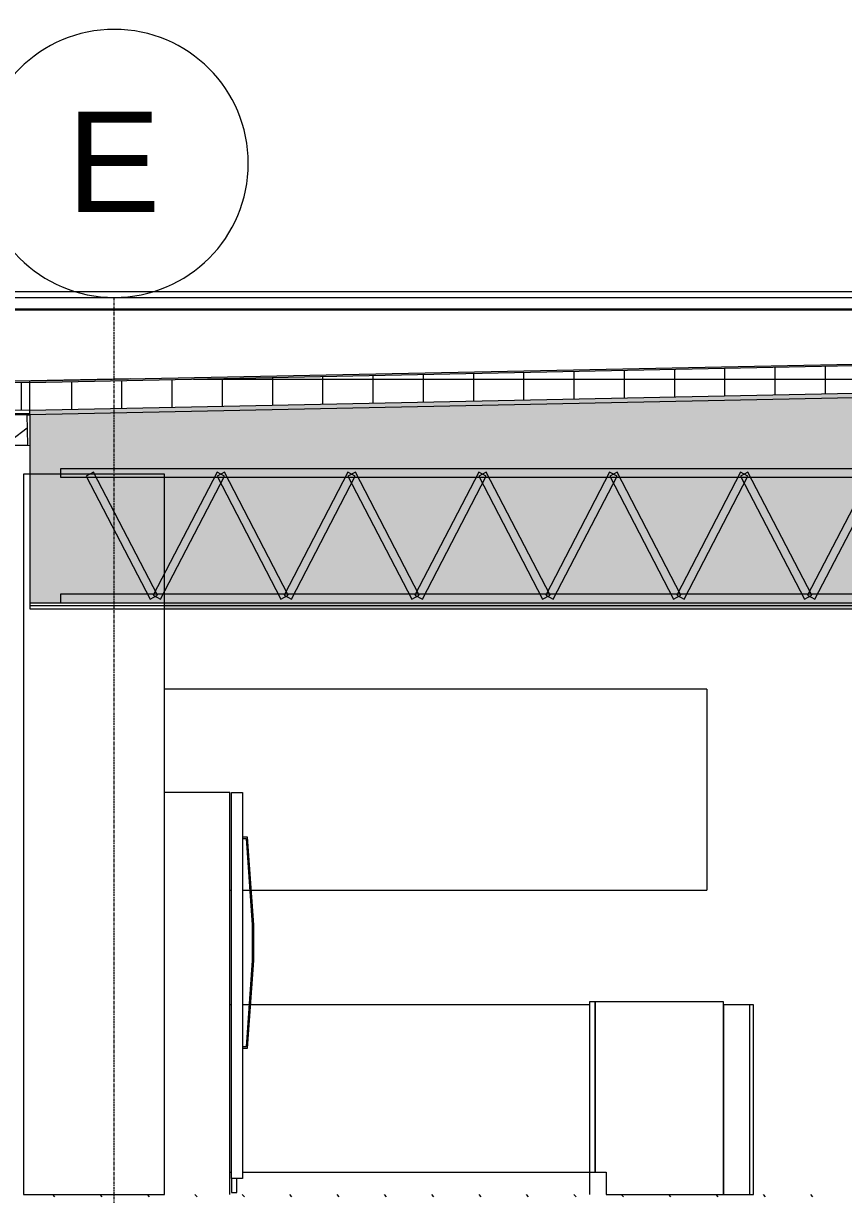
# Model space of a CAD drawing. Header units: inches. Extents: x 9661 to 15313, y -314 to 660.
# Drawn here: x 10450.9 to 10597.8, y 268 to 477.7 of the extents above; entities that cross this region are included whole.
import ezdxf

# ---------------------------------------------------------------- set-up
doc = ezdxf.new("R2010")
doc.units = ezdxf.units.IN
doc.header["$MEASUREMENT"] = 0
doc.linetypes.add('Grid Line 1_2_', pattern=[0.875, 0.5, -0.125, 0.125, -0.125])
for name, color, linetype, lineweight in [('0-1', 7, 'Continuous', 5), ('0-2', 133, 'Continuous', 70), ('0-3', 55, 'Continuous', 9), ('A-FLOR-1', 55, 'Continuous', 9), ('A-FLOR-3', 8, 'Continuous', 5), ('A-FLOR-8', 192, 'Continuous', 9), ('A-FLOR-MCUT-1', 51, 'Continuous', 9), ('A-FLOR-PATT-1', 45, 'Continuous', 9), ('A-ROOF-1', 252, 'Continuous', 13), ('A-ROOF-2', 251, 'Continuous', 5), ('A-ROOF-3', 132, 'Continuous', 9), ('A-ROOF-PATT-1', 45, 'Continuous', 9), ('A-WALL-1', 253, 'Continuous', 9), ('A-WALL-2', 9, 'Continuous', 13), ('A-WALL-5', 55, 'Continuous', 9), ('I-WALL-2', 7, 'Continuous', 9), ('Q-CASE-1', 7, 'Continuous', 9), ('Q-CASE-2', 253, 'Continuous', 9), ('Q-SPCQ-1', 7, 'Continuous', 9), ('S-BEAM-2', 7, 'Continuous', 9), ('S-BEAM-3', 55, 'Continuous', 9), ('S-GRID-1', 1, 'Grid Line 1_2_', 9), ('S-GRID-IDEN', 1, 'Continuous', 9)]:
    doc.layers.add(name, color=color, linetype=linetype, lineweight=lineweight)
doc.styles.add('Arial_1', font='arial.ttf', dxfattribs={"height": 18})
pattern_1 = [(0, (11008.554, 72), (0, 9), []), (90, (11008.554, 72), (-9, 6e-16), [])]
pattern_2 = [(0, (11008.554, 72), (0, 4.798), []), (315, (11008.554, 72), (4.798427, 0), [6.786, -6.786]), (45, (11008.554, 72), (4.798427, 0), [6.786, -6.786])]

# ---------------------------------------------------------------- blocks, each defined once
blk = doc.blocks.new('OD_CW_Upper Cabinet - OD_CW_Upper Cabinet-3856829-BUILDING SECTION - EAST_WEST - COURTYARD - LOOKING NORTH')
at = {"layer": 'Q-CASE-1'}
for p, q in [((10573.29, 226.5), (10476.16, 226.5)), ((10573.29, 226.5), (10573.29, 190.5)), ((10487.91, 190.5), (10488.16, 190.5)), ((10490.16, 190.5), (10491.48, 190.5)), ((10491.73, 190.5), (10573.29, 190.5))]:
    blk.add_line(p, q, dxfattribs=at)
blk = doc.blocks.new('OD_CW_Base Cabinet - OD_CW_Base Cabinet-3857752-BUILDING SECTION - EAST_WEST - COURTYARD - LOOKING NORTH')
at = {"layer": 'Q-CASE-1'}
for p, q in [((10488.16, 170), (10487.91, 170)), ((10491.36, 170), (10490.16, 170)), ((10552.29, 170), (10491.61, 170)), ((10487.91, 140), (10488.16, 140)), ((10490.16, 140), (10552.29, 140)), ((10552.29, 140), (10552.29, 136))]:
    blk.add_line(p, q, dxfattribs=at)
blk = doc.blocks.new('OD_CW_Base Cabinet - OD_CW_Base Cabinet-3870047-BUILDING SECTION - EAST_WEST - COURTYARD - LOOKING NORTH')
at = {"layer": 'Q-CASE-2'}
for p, q in [((10552.29, 170.5), (10552.29, 140)), ((10553.29, 170.5), (10552.29, 170.5)), ((10553.29, 140), (10553.29, 170.5)), ((10553.29, 170.5), (10553.29, 140)), ((10576.29, 170.5), (10553.29, 170.5)), ((10576.29, 136), (10576.29, 170.5)), ((10552.29, 140), (10553.29, 140)), ((10553.29, 140), (10555.29, 140)), ((10555.29, 140), (10555.29, 136)), ((10555.29, 136), (10576.29, 136))]:
    blk.add_line(p, q, dxfattribs=at)
blk = doc.blocks.new('Refrigerator_-_Side-by-Side_6047 - 36_ X 30_-1372843-BUILDING SECTION - EAST_WEST - COURTYARD - LOOKING NORTH')
at = {"layer": 'Q-SPCQ-1'}
for p, q in [((10487.91, 208), (10476.16, 208)), ((10487.91, 136), (10487.91, 208)), ((10488.16, 138.87), (10488.16, 208)), ((10488.16, 208), (10490.16, 208)), ((10490.16, 208), (10490.16, 138.87)), ((10491.07, 200), (10490.16, 200)), ((10490.16, 199.75), (10490.83, 199.75)), ((10490.83, 199.75), (10491.91, 184.28)), ((10492.16, 184.29), (10491.07, 200)), ((10491.91, 184.28), (10491.91, 177.95)), ((10492.16, 177.94), (10492.16, 184.29)), ((10491.91, 177.95), (10490.83, 162.48)), ((10491.07, 162.23), (10492.16, 177.94)), ((10490.83, 162.48), (10490.16, 162.48)), ((10490.16, 162.23), (10491.07, 162.23)), ((10489.16, 138.87), (10488.16, 138.87)), ((10488.16, 138.87), (10488.16, 136.37)), ((10490.16, 138.87), (10488.16, 138.87)), ((10489.16, 136.37), (10489.16, 138.87)), ((10488.16, 136.37), (10489.16, 136.37))]:
    blk.add_line(p, q, dxfattribs=at)
blk = doc.blocks.new('CTR - 1st Phase - Unit Layouts_rvt-1-BUILDING SECTION - EAST_WEST - COURTYARD - LOOKING NORTH')
at = {"layer": 'A-WALL-1'}
for p, q in [((10581.66, 302), (10576.29, 302)), ((10576.29, 302), (10576.29, 268)), ((10581.66, 268), (10581.66, 302)), ((10576.29, 268), (10581.66, 268))]:
    blk.add_line(p, q, dxfattribs=at)
at = {"layer": 'A-WALL-2'}
blk.add_line((10581.04, 268), (10581.04, 302), dxfattribs=at)
at = {"layer": '0-2'}
for name in ['OD_CW_Upper Cabinet - OD_CW_Upper Cabinet-3856829-BUILDING SECTION - EAST_WEST - COURTYARD - LOOKING NORTH', 'Refrigerator_-_Side-by-Side_6047 - 36_ X 30_-1372843-BUILDING SECTION - EAST_WEST - COURTYARD - LOOKING NORTH', 'OD_CW_Base Cabinet - OD_CW_Base Cabinet-3870047-BUILDING SECTION - EAST_WEST - COURTYARD - LOOKING NORTH', 'OD_CW_Base Cabinet - OD_CW_Base Cabinet-3857752-BUILDING SECTION - EAST_WEST - COURTYARD - LOOKING NORTH']:
    blk.add_blockref(name, (0, 132), dxfattribs=at)
blk = doc.blocks.new('CTR - 1st Phase - Common Walls_rvt-1-BUILDING SECTION - EAST_WEST - COURTYARD - LOOKING NORTH')
at = {"layer": 'I-WALL-2'}
for p, q in [((10476.16, 397), (10450.91, 397)), ((10450.91, 397), (10450.91, 268)), ((10476.16, 268), (10476.16, 397)), ((10450.91, 268), (10476.16, 268))]:
    blk.add_line(p, q, dxfattribs=at)
blk = doc.blocks.new('TRUSS - 24_-V25-BUILDING SECTION - EAST_WEST - COURTYARD - LOOKING NORTH')
at = {"layer": 'S-BEAM-2'}
for p, q in [((10457.54, 266), (10457.54, 264.5)), ((10843.14, 266), (10457.54, 266)), ((10457.54, 264.5), (10843.14, 264.5)), ((10463.49, 265.35), (10462.16, 264.65)), ((10462.16, 264.65), (10473.59, 242.65)), ((10474.92, 243.35), (10463.49, 265.35)), ((10485.59, 265.35), (10474.16, 243.35)), ((10475.49, 242.65), (10486.92, 264.65)), ((10486.92, 264.65), (10485.59, 265.35)), ((10486.93, 265.35), (10485.6, 264.65)), ((10485.6, 264.65), (10497.03, 242.65)), ((10498.36, 243.35), (10486.93, 265.35)), ((10509.03, 265.35), (10497.6, 243.35)), ((10498.93, 242.65), (10510.36, 264.65)), ((10510.36, 264.65), (10509.03, 265.35)), ((10510.37, 265.35), (10509.04, 264.65)), ((10509.04, 264.65), (10520.47, 242.65)), ((10521.8, 243.35), (10510.37, 265.35)), ((10532.47, 265.35), (10521.04, 243.35)), ((10522.37, 242.65), (10533.8, 264.65)), ((10533.8, 264.65), (10532.47, 265.35)), ((10533.81, 265.35), (10532.48, 264.65)), ((10532.48, 264.65), (10543.91, 242.65)), ((10545.24, 243.35), (10533.81, 265.35)), ((10555.91, 265.35), (10544.48, 243.35)), ((10545.81, 242.65), (10557.24, 264.65)), ((10557.24, 264.65), (10555.91, 265.35)), ((10557.25, 265.35), (10555.92, 264.65)), ((10555.92, 264.65), (10567.35, 242.65)), ((10568.68, 243.35), (10557.25, 265.35)), ((10579.35, 265.35), (10567.92, 243.35)), ((10569.25, 242.65), (10580.68, 264.65)), ((10580.68, 264.65), (10579.35, 265.35)), ((10580.69, 265.35), (10579.36, 264.65)), ((10579.36, 264.65), (10590.79, 242.65)), ((10592.12, 243.35), (10580.69, 265.35)), ((10602.79, 265.35), (10591.36, 243.35)), ((10592.69, 242.65), (10604.12, 264.65)), ((10457.54, 243.5), (10457.54, 242)), ((10843.14, 243.5), (10457.54, 243.5)), ((10473.59, 242.65), (10474.92, 243.35)), ((10474.16, 243.35), (10475.49, 242.65)), ((10497.03, 242.65), (10498.36, 243.35)), ((10497.6, 243.35), (10498.93, 242.65)), ((10520.47, 242.65), (10521.8, 243.35)), ((10521.04, 243.35), (10522.37, 242.65)), ((10543.91, 242.65), (10545.24, 243.35)), ((10544.48, 243.35), (10545.81, 242.65)), ((10567.35, 242.65), (10568.68, 243.35)), ((10567.92, 243.35), (10569.25, 242.65)), ((10590.79, 242.65), (10592.12, 243.35)), ((10591.36, 243.35), (10592.69, 242.65)), ((10457.54, 242), (10843.14, 242))]:
    blk.add_line(p, q, dxfattribs=at)
blk = doc.blocks.new('LVL-Laminated Veneer Lumber - _2_SISTERED 4X6 PINE-V26-BUILDING SECTION - EAST_WEST - COURTYARD - LOOKING NORTH')
at = {"layer": 'S-BEAM-3'}
for p, q in [((10451.52, 407.65), (10452.04, 407.66)), ((10452.04, 402.16), (10379.54, 400.65))]:
    blk.add_line(p, q, dxfattribs=at)
blk = doc.blocks.new('LVL-Laminated Veneer Lumber - 4X6 S_ PINE - NO_ 1-2262206-BUILDING SECTION - EAST_WEST - COURTYARD - LOOKING NORTH')
at = {"layer": 'S-BEAM-3'}
h = blk.add_hatch(dxfattribs=at)
h.set_pattern_fill('FP_15', color=256, style=0, pattern_type=2)
h.set_pattern_definition([(216.87, (11014.952, 87.994), (47.980943, 31.987086), [7.997, -71.971]), (206.565, (11024.548, 83.196), (-15.993714, -15.99413), [17.881, -17.881]), (198.435, (11024.548, 75.199), (-31.98674, -15.99388), [10.115, -40.461])])
h.paths.add_polyline_path([(10361.54, 400.32), (10451.63, 402.2), (10451.52, 407.7), (10361.54, 405.82), (10361.54, 402.52)], flags=0)
for p, q in [((10451.52, 407.7), (10451.63, 402.2)), ((10451.63, 402.2), (10361.54, 400.32))]:
    blk.add_line(p, q, dxfattribs=at)
blk = doc.blocks.new('CTR - 1st Phase - Structure_rvt-1-BUILDING SECTION - EAST_WEST - COURTYARD - LOOKING NORTH')
at = {"layer": '0-3'}
for name, p in [('LVL-Laminated Veneer Lumber - 4X6 S_ PINE - NO_ 1-2262206-BUILDING SECTION - EAST_WEST - COURTYARD - LOOKING NORTH', (0, 0)), ('LVL-Laminated Veneer Lumber - _2_SISTERED 4X6 PINE-V26-BUILDING SECTION - EAST_WEST - COURTYARD - LOOKING NORTH', (0, 0)), ('TRUSS - 24_-V25-BUILDING SECTION - EAST_WEST - COURTYARD - LOOKING NORTH', (0, 132))]:
    blk.add_blockref(name, p, dxfattribs=at)
blk = doc.blocks.new('Basic Wall _ EXT - FIBER CEMENT - SMALL - ___-2145935-BUILDING SECTION - EAST_WEST - COURTYARD - LOOKING NORTH')
at = {"layer": 'A-WALL-5'}
for p, q in [((10857.95, 429.66), (9973.63, 429.66)), ((10842.51, 428.6), (9989.07, 428.6)), ((9989.48, 426.42), (10842.09, 426.42)), ((10841.78, 426.57), (9989.8, 426.57))]:
    blk.add_line(p, q, dxfattribs=at)
blk = doc.blocks.new('Grid - Grid Head - Circle-50561-BUILDING SECTION - EAST_WEST - COURTYARD - LOOKING NORTH')
at = {"layer": 'S-GRID-IDEN'}
for start, end in [(360, 180), (180, 360)]:
    blk.add_arc((11847.19, 475.86), 24, start, end, dxfattribs=at)

msp = doc.modelspace()

# ---------------------------------------------------------------- hatches: boundary and pattern name
at = {"layer": 'A-FLOR-3'}
msp.add_hatch(color=256, dxfattribs=at).paths.add_polyline_path([(10361.5394, 411.57299), (10452.0394, 413.45841), (10452.0394, 413.70846), (10361.5394, 411.78999)], flags=0)
at = {"layer": 'A-FLOR-PATT-1'}
h = msp.add_hatch(dxfattribs=at)
h.set_pattern_fill('FP_7', color=256, style=0, pattern_type=2)
h.set_pattern_definition(pattern_1)
h.paths.add_polyline_path([(10361.5394, 406.5719), (10452.0394, 408.45732), (10452.0394, 413.45841), (10361.5394, 411.53994), (10361.5394, 406.64476)], flags=0)
h = msp.add_hatch(dxfattribs=at)
h.set_pattern_fill('FP_4', color=256, style=0, pattern_type=2)
h.set_pattern_definition(pattern_2)
h.paths.add_polyline_path([(10361.5394, 405.82174), (10452.0394, 407.71545), (10452.0394, 408.45732), (10361.5394, 406.5719)], flags=0)
h = msp.add_hatch(dxfattribs=at)
h.set_pattern_fill('FP_2', color=256, style=0, pattern_type=2)
h.set_pattern_definition([(135, (11008.554, 72), (-4.24264, -4.24264), [])])
h.paths.add_polyline_path([(11741.4019, 267.625), (12109.7144, 267.625), (12109.7144, 268), (11738.4394, 268), (11738.4394, 267.625)], flags=0)
h.paths.add_polyline_path([(11262.54923, 267.625), (11646.7394, 267.625), (11646.7394, 268), (11256.2644, 268), (11256.2644, 267.625)], flags=0)
h.paths.add_polyline_path([(10652.1519, 267.625), (10842.5144, 267.63079), (10842.5144, 268), (10452.0394, 268), (10452.0394, 267.625), (10644.2769, 267.625)], flags=0)
h.paths.add_polyline_path([(10362.68547, 267.625), (10362.7394, 267.625), (10362.7394, 268), (9989.0644, 268), (9989.0644, 267.625), (10362.6644, 267.625)], flags=0)
at = {"layer": 'A-ROOF-1'}
h = msp.add_hatch(color=256, dxfattribs=at)
h.paths.add_polyline_path([(10118.57835, 406.64476), (10125.51186, 406.68348), (10361.5394, 411.53994), (10361.5394, 411.78999), (10111.47753, 406.64476), (10117.19074, 406.64476)], flags=0)
h.paths.add_polyline_path([(10452.0394, 413.40205), (10842.5144, 421.4364), (10842.5144, 421.68645), (10452.0394, 413.65211)], flags=0)
at = {"layer": 'A-ROOF-2'}
h = msp.add_hatch(color=256, dxfattribs=at)
h.paths.add_polyline_path([(10773.00824, 373.49998), (10843.1394, 373.49998), (10843.1394, 373.99998), (10476.1644, 373.96909), (10476.1644, 373.49998), (10724.33986, 373.49998)], flags=0)
h.paths.add_polyline_path([(9988.4394, 373.49998), (10356.0394, 373.49998), (10356.0394, 373.99998), (9988.4394, 373.99998)], flags=0)
at = {"layer": 'A-ROOF-PATT-1'}
h = msp.add_hatch(dxfattribs=at)
h.set_pattern_fill('FP_7', color=256, style=0, pattern_type=2)
h.set_pattern_definition(pattern_1)
h.paths.add_polyline_path([(9988.4394, 398.86204), (10164.60211, 402.52279), (9988.4394, 402.52279), (9988.4394, 399.36721)], flags=0)
h.paths.add_polyline_path([(10202.81266, 402.52279), (10361.5394, 402.52279), (10361.5394, 411.53994), (10123.63028, 406.64476), (10160.99714, 406.64476), (10168.6894, 406.77279), (10168.6894, 402.52279)], flags=0)
h.paths.add_polyline_path([(10452.0394, 408.40099), (10843.1394, 416.4482), (10843.1394, 421.44926), (10452.0394, 413.40205), (10452.0394, 413.26656)], flags=0)
h = msp.add_hatch(dxfattribs=at)
h.set_pattern_fill('FP_1', color=256, style=0, pattern_type=2)
h.set_pattern_definition([(161.57, (11009.034, 72.48), (-3.8399538, -1.54e-05), [0, -27.322, 3.034, 0]), (18.43, (11008.074, 72.48), (-3.8399538, 1.54e-05), [0, -27.322, 3.034, 0]), (108.43, (11009.034, 72.48), (1.919622, -9.6005246), [9.106, -21.25]), (71.57, (11008.074, 72.48), (1.919622, 9.6005246), [9.106, -21.25])])
h.paths.add_polyline_path([(10842.74592, 373.99998), (10848.6394, 373.99998), (10848.6394, 415.81121), (10452.0394, 407.65084), (10452.0394, 373.99998), (10837.36383, 373.99998)], flags=0)
h.paths.add_polyline_path([(10355.4144, 373.99998), (10361.5394, 373.99998), (10361.5394, 402.52279), (10202.81266, 402.52279), (9982.9394, 397.99871), (9982.9394, 373.99998), (10347.5933, 373.99998)], flags=0)
h = msp.add_hatch(dxfattribs=at)
h.set_pattern_fill('FP_4', color=256, style=0, pattern_type=2)
h.set_pattern_definition(pattern_2)
h.paths.add_polyline_path([(9988.4394, 398.11188), (10202.81266, 402.52279), (10164.60211, 402.48673), (9988.4394, 398.86204)], flags=0)
h.paths.add_polyline_path([(10452.0394, 407.65084), (10843.1394, 415.69804), (10843.1394, 416.4482), (10452.0394, 408.40099)], flags=0)
h = msp.add_hatch(dxfattribs=at)
h.set_pattern_fill('FP_5', color=256, style=0, pattern_type=2)
h.set_pattern_definition([(0, (11008.554, 72), (30.72, 7.68), [1.267, -21.773, 1.267, -21.773, -122.88]), (0, (11008.554, 72), (30.72, 7.68), [-46.08, 1.267, -44.813, 1.267, -21.773, -53.76]), (0, (11008.554, 72), (30.72, 7.68), [-115.2, 1.267, -14.093, 1.267, -37.133]), (120, (11020.074, 75.84), (-22.011075, 22.7643), [1.267, -21.773, 1.267, -21.773, -122.88]), (120, (11020.074, 75.84), (-22.011075, 22.7643), [-46.08, 1.267, -44.813, 1.267, -21.773, -53.76]), (120, (11020.074, 75.84), (-22.011075, 22.7643), [-115.2, 1.267, -14.093, 1.267, -37.133]), (240, (11023.914, 91.2), (-8.708925, -30.4443), [1.267, -21.773, 1.267, -21.773, -122.88]), (240, (11023.914, 91.2), (-8.708925, -30.4443), [-46.08, 1.267, -44.813, 1.267, -21.773, -53.76]), (240, (11023.914, 91.2), (-8.708925, -30.4443), [-115.2, 1.267, -14.093, 1.267, -37.133])])
h.paths.add_polyline_path([(10358.35748, 372.87498), (10361.5394, 372.87498), (10361.5394, 373.49998), (9989.0644, 373.49998), (9989.0644, 372.87498), (10356.77026, 372.87498)], flags=0)
h.paths.add_polyline_path([(10552.11286, 372.87498), (10842.5144, 372.87498), (10842.5144, 373.49998), (10476.1644, 373.49998), (10476.1644, 372.87498)], flags=0)

# ---------------------------------------------------------------- linework, layer by layer
at = {"layer": 'A-FLOR-1'}
msp.add_line((10470.0394, 414.02247), (10470.0394, 414.08346), dxfattribs=at)
at = {"layer": 'A-FLOR-8'}
for p, q in [((10470.0394, 414.08346), (10361.5394, 411.82304)), ((10452.0394, 407.70716), (10452.0394, 413.70846)), ((10361.5394, 405.82174), (10452.0394, 407.70716))]:
    msp.add_line(p, q, dxfattribs=at)
at = {"layer": 'A-FLOR-MCUT-1'}
for p, q in [((10452.0394, 413.45841), (10361.5394, 411.57299)), ((10452.0394, 408.45732), (10361.5394, 406.5719))]:
    msp.add_line(p, q, dxfattribs=at)
at = {"layer": 'A-ROOF-3'}
for p, q in [((10842.5144, 421.68645), (10452.0394, 413.65211)), ((10843.1394, 421.44926), (10452.0394, 413.40205)), ((10843.1394, 416.4482), (10452.0394, 408.40099)), ((10848.6394, 415.81121), (10452.0394, 407.65084)), ((10452.0394, 407.70716), (10452.0394, 372.87498)), ((10452.0394, 373.99998), (10848.6394, 373.99998)), ((10452.0394, 373.49998), (10843.1394, 373.49998)), ((10452.0394, 372.87498), (10842.5144, 372.87498))]:
    msp.add_line(p, q, dxfattribs=at)
at = {"layer": 'S-GRID-1'}
msp.add_line((10467.1894, -159.83557), (10467.1894, 428.67161), dxfattribs=at)

# ---------------------------------------------------------------- block references
at = {"layer": '0-1'}
for name in ['CTR - 1st Phase - Structure_rvt-1-BUILDING SECTION - EAST_WEST - COURTYARD - LOOKING NORTH', 'CTR - 1st Phase - Common Walls_rvt-1-BUILDING SECTION - EAST_WEST - COURTYARD - LOOKING NORTH', 'CTR - 1st Phase - Unit Layouts_rvt-1-BUILDING SECTION - EAST_WEST - COURTYARD - LOOKING NORTH']:
    msp.add_blockref(name, (0, 0), dxfattribs=at)
at = {"layer": 'A-WALL-5'}
msp.add_blockref('Basic Wall _ EXT - FIBER CEMENT - SMALL - ___-2145935-BUILDING SECTION - EAST_WEST - COURTYARD - LOOKING NORTH', (0, 0), dxfattribs=at)
at = {"layer": 'S-GRID-IDEN'}
msp.add_blockref('Grid - Grid Head - Circle-50561-BUILDING SECTION - EAST_WEST - COURTYARD - LOOKING NORTH', (-1380, -23.19091), dxfattribs=at)

# ---------------------------------------------------------------- texts
at = {"layer": 'S-GRID-IDEN', "insert": (10458.68085, 461.95955), "char_height": 18, "width": 20.301, "attachment_point": 1, "style": 'Arial_1'}
msp.add_mtext('E', dxfattribs=at)

doc.saveas('drawing.dxf')
